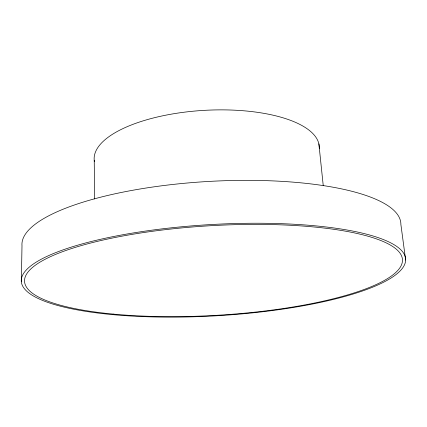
<?xml version="1.0" encoding="UTF-8"?>
<svg xmlns="http://www.w3.org/2000/svg" width="427" height="427" viewBox="0 0 427 427"><rect width="100%" height="100%" fill="white"/><g stroke="black" fill="none" stroke-linecap="round" stroke-linejoin="round"><path stroke-width="0.64" d="M21.35 281.788L21.996 245.728A189.753 52.991 -3.3 0 1 209.278 181.411A189.753 52.991 -3.3 0 1 400.873 224.399L405.65 260.075A192.486 45.694 -3.3 0 1 116.139 314.945A192.486 45.694 -3.3 0 1 118.626 235.539A192.486 45.694 -3.3 0 1 405.65 260.075M318.878 143.872L323.244 185.66M94.228 160.306L94.655 198.945M94.404 161.582A112.739 42.823 -3.3 0 1 203.957 110.374A112.739 42.823 -3.3 0 1 319.279 148.388M113.283 314.101A189.273 44.899 -3.3 0 0 402.351 261.836A189.273 44.899 -3.3 0 0 124.844 235.635A189.273 44.899 -3.3 0 0 113.283 314.101"/></g></svg>
